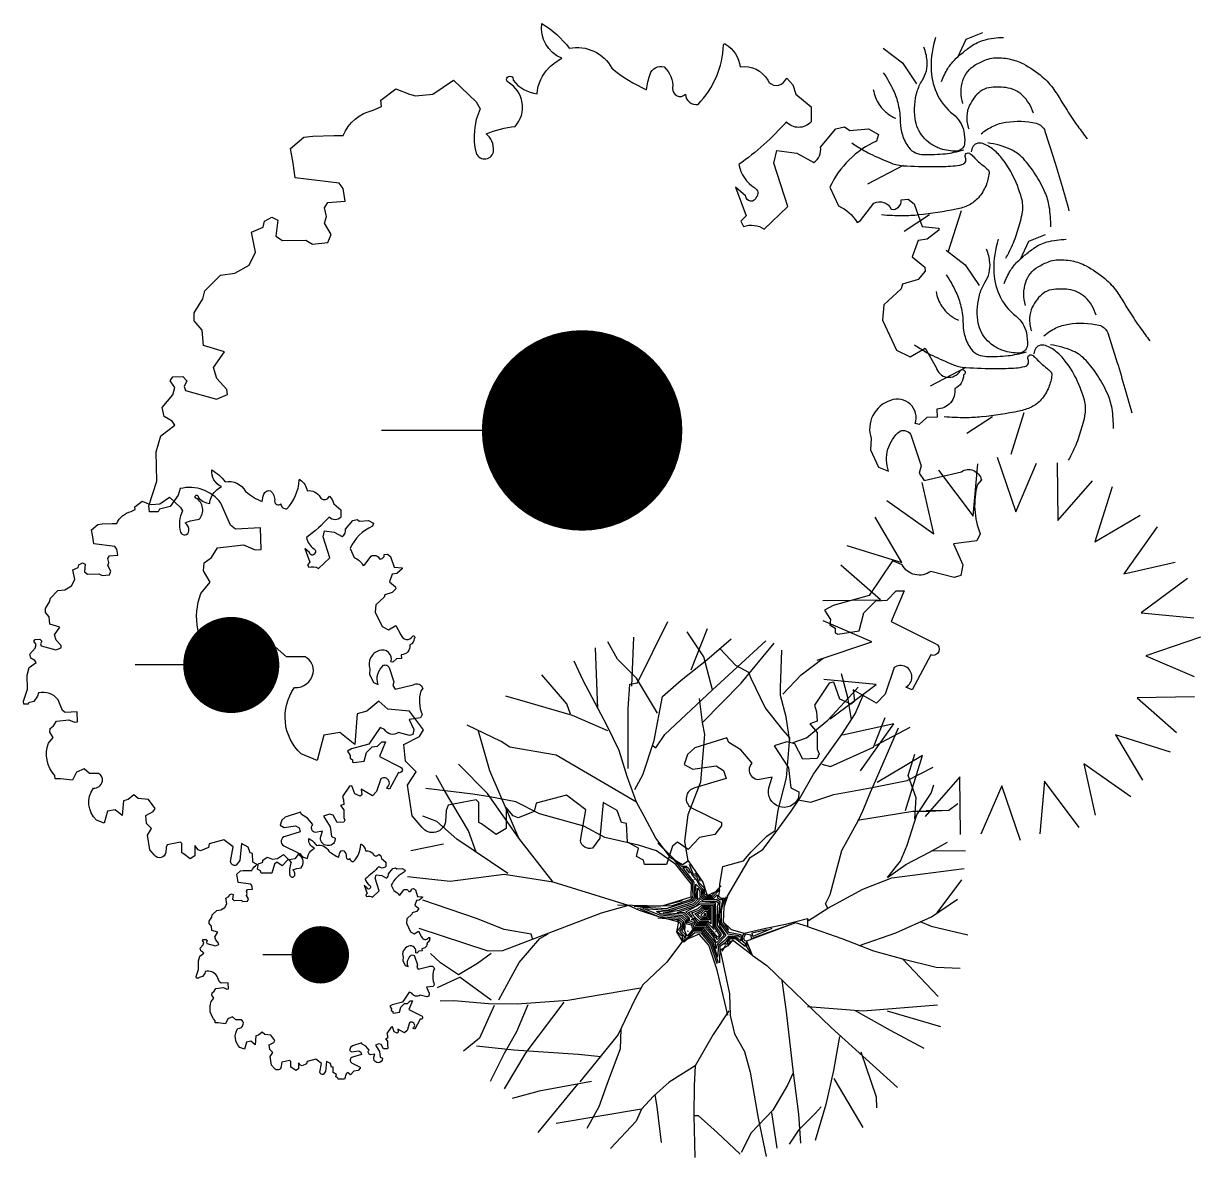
# Model space of a CAD drawing. Extents: x -1.78 to 1.89, y -2.17 to 1.37.
import ezdxf

# ---------------------------------------------------------------- set-up
doc = ezdxf.new("R2010")
doc.units = 0
doc.layers.get('0').update_dxf_attribs({"linetype": 'CONTINUOUS'})
doc.layers.add('P-ARVORE', color=7, linetype='CONTINUOUS')

# ---------------------------------------------------------------- blocks, each defined once
blk = doc.blocks.new('P-A43')
at = {"layer": 'P-ARVORE', "color": 0, "linetype": 'CONTINUOUS'}
for points in [[(-0.1021, 0.6985), (-0.0323, 0.8488), (0.1072, 0.9061)], [(-0.7288, 0.7744), (-0.5688, 0.6498), (-0.4497, 0.4751)], [(-0.5616, -0.2137), (-0.8611, -0.3712)], [(-0.339, -0.629), (-0.5543, -0.7693)], [(-0.0732, -0.5946), (-0.1851, -0.9441)]]:
    blk.add_lwpolyline(points, dxfattribs=at)
for points in [[(-0.2897, 0.8646, 0.081449), (-0.3276, 0.6087, 0.09931), (-0.2825, 0.4006, 0.125117), (-0.1402, 0.2175, -0.178086), (-0.0528, 0.077, -0.063908), (-0.0449, -0.0257, -0.160442), (-0.06, -0.0648, -0.214567), (-0.1142, -0.0917, -0.092896), (-0.2476, -0.0719, -0.065148), (-0.3309, -0.0304, -0.070956), (-0.3944, 0.0269, -0.142597), (-0.4618, 0.1813, -0.104069), (-0.4437, 0.4092, -0.070391), (-0.4019, 0.501, 0.080024), (-0.3667, 0.5825, 0.087865), (-0.3603, 0.67, 0.066949), (-0.3872, 0.7815)], [(-0.2404, 0.4923, -0.044682), (-0.1858, 0.6033, -0.061336), (-0.1297, 0.6741, -0.021398), (-0.0681, 0.7301, -0.018115), (0.0098, 0.7901, -0.088663), (0.119, 0.8421, -0.065079), (0.2816, 0.8646)], [(-0.06, 0.309, -0.15415), (-0.0587, 0.5032, -0.182547), (0.0447, 0.6326, -0.042902), (0.1381, 0.6778, -0.07207), (0.1986, 0.6913, -0.06867), (0.3306, 0.6833, -0.072417), (0.4488, 0.6412, -0.053003), (0.6076, 0.5342, -0.069069), (0.7062, 0.425, -0.011932), (0.7735, 0.3206, 0.009178), (0.8602, 0.1844, 0.010014), (0.9057, 0.1186, 0.005993), (0.9853, 0.0111)], [(-0.7288, 0.5667, -0.040463), (-0.6452, 0.4208, -0.053459), (-0.6037, 0.3004, -0.053778), (-0.586, 0.1514, 0.074403), (-0.5688, 0.044, 0.083198), (-0.5143, -0.0622, 0.138856), (-0.4569, -0.1063, 0.087891), (-0.3889, -0.1204, 0.033246), (-0.2067, -0.1135, 0.026612), (-0.1344, -0.102, 0.02308), (-0.0528, -0.0805)], [(-0.813, 0.425, 0.052985), (-0.7949, 0.3601, 0.052985), (-0.7636, 0.3004, 0.072272), (-0.7023, 0.2322, 0.072272), (-0.6241, 0.1844)], [(0.533, 0.2259, 0.136217), (0.4412, 0.3766, 0.157301), (0.3021, 0.4422, 0.070171), (0.1593, 0.4405, 0.12826), (0.0868, 0.4092, 0.062011), (0.0391, 0.3615, 0.051839), (-0.0034, 0.2932, 0.104783), (-0.0263, 0.2018, 0.090519), (-0.0107, 0.0942)], [(0.094, 0.0526, -0.067187), (0.1958, 0.119, -0.073562), (0.3021, 0.1515, -0.093418), (0.5573, 0.1421, -0.25764), (0.6305, 0.077), (0.7002, -0.1393, -0.005191), (0.7672, -0.361, -0.004956), (0.8325, -0.5946)], [(-0.9934, -0.0233, 0.014301), (-0.9009, -0.0815, 0.022943), (-0.8406, -0.1135, 0.01032), (-0.672, -0.189, 0.037793), (-0.6241, -0.2051, 0.048958), (-0.5618, -0.2146, 0.011951), (-0.3042, -0.2223, 0.019564), (-0.1427, -0.2169, 0.041375), (-0.0672, -0.2051, 0.47666), (-0.0389, -0.1455, -0.807655), (0.0026, -0.1135, -0.028286), (0.0314, -0.1407, 0.019539), (0.0723, -0.1808, 0.017303), (0.1187, -0.2199, -0.025876), (0.1493, -0.2467, -0.231233), (0.1605, -0.2776, -0.068815), (0.1349, -0.3798, -0.084375), (0.0712, -0.4835, -0.099945), (-0.0107, -0.5459, -0.064332), (-0.115, -0.581, -0.022185), (-0.4293, -0.629, -0.026795), (-0.5662, -0.6363, -0.020747), (-0.7432, -0.629)], [(0.3021, -0.9927, 0.018161), (0.3501, -0.899, 0.024951), (0.3791, -0.8281, 0.016538), (0.4248, -0.6823, 0.031277), (0.4416, -0.6032, 0.104913), (0.4344, -0.4884, 0.05326), (0.3514, -0.2796, 0.042497), (0.2743, -0.1592, 0.055782), (0.1986, -0.0805, 0.091303), (0.1071, -0.0292, 0.177252), (0.0519, -0.0304, 0.161184), (0.0267, -0.0513, 0.105355), (0.0098, -0.0977)], [(0.6786, -0.7278, 0.047683), (0.667, -0.5597, 0.062885), (0.6305, -0.4371, 0.039218), (0.5484, -0.2847, 0.041534), (0.4488, -0.155, 0.104965), (0.3385, -0.0757, 0.072228), (0.1493, -0.0233)]]:
    blk.add_lwpolyline(points, format="xyb", dxfattribs=at)
blk = doc.blocks.new('P-A38')
at = {"layer": 'P-ARVORE', "color": 0, "linetype": 'CONTINUOUS'}
for points in [[(-0.4752, 1.2013), (-0.2508, 0.9004), (-0.2188, 1.2422)], [(-0.093, 1.2857), (0.0275, 0.9301), (0.1635, 1.2454)], [(0.2966, 1.2479), (0.3013, 0.8725), (0.5281, 1.1303)], [(-0.8127, 1.0029), (-0.5062, 0.786), (-0.5815, 1.121)], [(0.6554, 1.0915), (0.5439, 0.7331), (0.8393, 0.9081)], [(-1.0723, 0.7099), (-0.7138, 0.5984), (-0.8889, 0.8937)], [(0.9484, 0.8319), (0.7316, 0.5255), (1.0665, 0.6007)], [(-1.2286, 0.3511), (-0.8532, 0.3558), (-1.111, 0.5826)], [(1.1468, 0.4945), (0.8459, 0.27), (1.1877, 0.2381)], [(-1.2664, -0.0385), (-0.9109, 0.0819), (-1.2261, 0.218)], [(1.2312, 0.1123), (0.8757, -0.0082), (1.1909, -0.1442)], [(-1.182, -0.4208), (-0.8811, -0.1963), (-1.2229, -0.1644)], [(1.1934, -0.2773), (0.818, -0.282), (1.0758, -0.5088)], [(-0.9836, -0.7582), (-0.7668, -0.4517), (-1.1018, -0.527)], [(1.037, -0.6362), (0.6786, -0.5247), (0.8537, -0.82)], [(-0.6907, -1.0178), (-0.5791, -0.6593), (-0.8745, -0.8344)], [(0.7774, -0.9291), (0.471, -0.7123), (0.5462, -1.0473)], [(-0.3318, -1.1741), (-0.3365, -0.7988), (-0.5633, -1.0565)], [(0.44, -1.1275), (0.2156, -0.8266), (0.1836, -1.1685)], [(0.0578, -1.212), (-0.0627, -0.8564), (-0.1987, -1.1717)]]:
    blk.add_lwpolyline(points, dxfattribs=at)
blk = doc.blocks.new('P-1063')
at = {"layer": 'P-ARVORE', "color": 0, "linetype": 'BYBLOCK'}
blk.add_line((-0.5, 0), (-1, 0), dxfattribs=at)
at = {"layer": 'P-ARVORE', "color": 0}
blk.add_lwpolyline([(-1.3427, 1.4679), (-1.2383, 1.4721), (-1.1923, 1.4721, -0.241267), (-1.0419, 1.5973), (-1.0014, 1.6168), (-1.0044, 1.6468), (-0.9284, 1.7038), (-0.8614, 1.6768), (-0.8314, 1.6698), (-0.8314, 1.6698), (-0.7444, 1.6768), (-0.6414, 1.7468), (-0.5284, 1.6398), (-0.5284, 1.6398), (-0.5084, 1.6038, 0.173621), (-0.5284, 1.3838, 0.819804), (-0.4414, 1.3968, 0.238583), (-0.4784, 1.4798, -0.071987), (-0.3344, 1.5168, 0.4819), (-0.3684, 1.7368, -2.033354), (-0.3444, 1.7468, 0.200291), (-0.2244, 1.6798, -0.184711), (-0.1644, 1.8098, -0.06616), (-0.1014, 1.8568, -0.3357), (-0.2014, 2.0298, -0.100882), (-0.0644, 1.9068, -0.328139), (0.1486, 1.8068, 0.072455), (0.3216, 1.6998, -0.04539), (0.3386, 1.7768, -0.409035), (0.4086, 1.8138, -0.231707), (0.4516, 1.7068, 0.688344), (0.5156, 1.6768, 0.463342), (0.5786, 1.6268, 0.184456), (0.7056, 1.9238, -0.713964), (0.7156, 1.9268, -0.221181), (0.7886, 1.8138, -0.314247), (0.9256, 1.7468, 0.565236), (1.0116, 1.7438), (1.0216, 1.7568), (1.0516, 1.7238), (1.0656, 1.6768), (1.1416, 1.6138), (1.1416, 1.5398, -0.457949), (1.0186, 1.5398, -0.060847), (0.7816, 1.3268, 0.212505), (0.8616, 1.2098, -0.463173), (0.8686, 1.1638, -0.876877), (0.8156, 1.1698), (0.7656, 1.2138), (0.8186, 1.0698), (0.7916, 1.0438), (0.8056, 1.0168, -0.248601), (0.9086, 1.0038), (1.0256, 1.1168), (0.9556, 1.3338), (0.9716, 1.3968), (1.0716, 1.3838), (1.1556, 1.3368, 0.31059), (1.1886, 1.4138), (1.2656, 1.5038), (1.3086, 1.5138), (1.3356, 1.4968), (1.4286, 1.5038), (1.4786, 1.4768), (1.4686, 1.4438, 0.178742), (1.2356, 1.2138), (1.2786, 1.1198, -0.164562), (1.3716, 1.0368), (1.3886, 1.0468), (1.4556, 1.1338, -0.443973), (1.5416, 1.1038, 0.51332), (1.5916, 1.1498), (1.6256, 1.1538), (1.6556, 1.1298), (1.6956, 1.0168), (1.7786, 1.0098), (1.7786, 0.9998), (1.7216, 0.9538), (1.6756, 0.9468), (1.6456, 0.8668), (1.7086, 0.8138), (1.7116, 0.7938), (1.6756, 0.7538), (1.5986, 0.7298), (1.5916, 0.7068), (1.5056, 0.6268), (1.4986, 0.5498), (1.5686, 0.3998), (1.6356, 0.3668), (1.7116, 0.4098), (1.7656, 0.3138, 0.65472), (1.8856, 0.2968, -1.420327), (1.9016, 0.2768, -0.331438), (1.8586, 0.2098, -0.460688), (1.7686, 0.1068), (1.7716, 0.0668), (1.7186, 0.0638), (1.6816, 0.0298), (1.6616, 0.0338, 0.634345), (1.5386, 0.1498, 0.42075), (1.4416, -0.0402), (1.4386, -0.0962), (1.4786, -0.1832), (1.5286, -0.2032, -0.317469), (1.5856, -0.0032, -0.414214), (1.6416, -0.0262), (1.6916, -0.1762), (1.6816, -0.2132), (1.7056, -0.2502), (1.8916, -0.2062, -0.529528), (1.9916, -0.2462), (1.9716, -0.2702, 0.163749), (1.9856, -0.5162), (1.9686, -0.5502), (1.8516, -0.5662), (1.8986, -0.6702), (1.8886, -0.7232), (1.8556, -0.7332), (1.7386, -0.7032, -0.454874), (1.5956, -0.6702), (1.5486, -0.6502), (1.4316, -0.8232), (1.2516, -0.8732), (1.2086, -0.8962), (1.2386, -0.9432), (1.2356, -0.9702), (1.2616, -0.9862), (1.2616, -1.0102), (1.2756, -1.0162), (1.3816, -1.0002), (1.4056, -0.9102), (1.4656, -0.8502), (1.5216, -0.8462), (1.5656, -0.8002), (1.6056, -0.8002), (1.5416, -0.9532), (1.7616, -1.0632, -0.998765), (1.7386, -1.1202), (1.6456, -1.2932), (1.6146, -1.2802, 1.066056), (1.5556, -1.1832), (1.5116, -1.3162), (1.4686, -1.3602), (1.3516, -1.2932), (1.3586, -1.3502), (1.3416, -1.3662), (1.2856, -1.3402), (1.2556, -1.2562), (1.2316, -1.2602), (1.1586, -1.3702), (1.1686, -1.4032), (1.1716, -1.4502), (1.1356, -1.4632), (1.1716, -1.5062), (1.1716, -1.5902), (1.1816, -1.6132), (1.1716, -1.6362), (1.1016, -1.6402), (1.0616, -1.5632), (1.0216, -1.5532), (0.9586, -1.5732), (1.0286, -1.6832), (1.0416, -1.7832), (1.0816, -1.8032), (1.0786, -1.8332, -0.924966), (0.9316, -1.7832), (0.9486, -1.7302), (0.8756, -1.7432, -0.613567), (0.8486, -1.6602), (0.7916, -1.5932), (0.7316, -1.5562), (0.7216, -1.5332), (0.5616, -1.5832), (0.5256, -1.6162), (0.5086, -1.6662), (0.5516, -1.6902), (0.6686, -1.6732), (0.7056, -1.6962), (0.7186, -1.7362), (0.5616, -1.7832, 0.675596), (0.5456, -1.8832), (0.6956, -1.9562), (0.6956, -1.9732), (0.6616, -2.0162), (0.5856, -2.0302), (0.5286, -2.0902), (0.4756, -2.0532), (0.4516, -2.0732), (0.4216, -2.1662), (0.3116, -2.1662), (0.3056, -2.1432), (0.2716, -2.1262), (0.2816, -2.0832), (0.2256, -2.0532), (0.2216, -1.9602), (0.1956, -1.9562), (0.1756, -1.8962), (0.1056, -1.8562), (0.0886, -2.0332), (0.0516, -2.0832, -0.466507), (-0.0084, -2.0462), (0.0186, -1.8932), (-0.0784, -1.8202), (-0.2284, -1.8602), (-0.2384, -1.9002), (-0.3184, -1.9332), (-0.3444, -1.9232), (-0.3784, -1.8802), (-0.3784, -1.9862), (-0.4284, -2.0162), (-0.5014, -1.9632), (-0.5144, -1.9562), (-0.5144, -1.8562), (-0.5284, -1.8432), (-0.6684, -1.8702), (-0.6784, -1.8962), (-0.6814, -1.9502, -0.666205), (-0.7984, -1.9802), (-0.8484, -1.9232), (-0.8714, -1.7702), (-0.8284, -1.7032), (-0.8814, -1.6502), (-0.8884, -1.5662), (-0.8114, -1.5262), (-0.7914, -1.4932), (-0.8614, -1.4002), (-0.9684, -1.3902), (-1.0144, -1.3502), (-1.0744, -1.4002), (-1.1214, -1.4132), (-1.1344, -1.5662), (-1.2084, -1.5062), (-1.2884, -1.5202), (-1.3214, -1.6462), (-1.4014, -1.6132, -0.377852), (-1.4344, -1.2832, 0.377569), (-1.3414, -1.2102, 0.335227), (-1.3814, -1.1302), (-1.3814, -1.1302), (-1.4744, -1.1302), (-1.5314, -1.0802), (-1.6114, -1.1162), (-1.6114, -1.1162), (-1.6514, -1.2002), (-1.7784, -1.1862), (-1.8314, -1.1862), (-1.8344, -1.1502, -0.287376), (-1.9014, -0.8132), (-1.8544, -0.7562), (-1.8884, -0.7002), (-1.8844, -0.6602), (-1.8484, -0.6332), (-1.8184, -0.5862), (-1.6884, -0.5702), (-1.6314, -0.5962), (-1.6014, -0.5932), (-1.6044, -0.4862), (-1.7284, -0.4932), (-1.7544, -0.4732), (-1.8014, -0.3632, 0.302168), (-2.0044, -0.2902), (-2.0144, -0.3232), (-2.0544, -0.3802), (-2.1084, -0.3932), (-2.1144, -0.4062), (-2.1584, -0.4062), (-2.1614, -0.3762), (-2.1214, -0.2532), (-2.1244, -0.1062), (-2.1014, -0.0262), (-2.0314, 0.0268), (-2.0444, 0.0468), (-2.0844, 0.0698), (-2.0944, 0.1138), (-2.0414, 0.1768), (-2.0314, 0.2138), (-2.0544, 0.2468), (-2.0414, 0.2668), (-1.9914, 0.2698), (-1.9714, 0.2468), (-1.9844, 0.2198), (-1.9784, 0.1998), (-1.8244, 0.1568), (-1.7684, 0.1798), (-1.7714, 0.2038), (-1.8214, 0.2598), (-1.8384, 0.3138), (-1.7844, 0.3928), (-1.8884, 0.4238), (-1.8944, 0.4998), (-1.9344, 0.5468), (-1.9344, 0.5868), (-1.8914, 0.6568), (-1.8814, 0.6968), (-1.8044, 0.7738), (-1.7314, 0.7838), (-1.6614, 0.8238), (-1.6284, 0.8898), (-1.6484, 0.9898), (-1.5914, 1.0138), (-1.5844, 1.0438), (-1.5484, 1.0638), (-1.5184, 1.0498), (-1.5284, 0.9698), (-1.4944, 0.9468), (-1.3784, 0.9498), (-1.3784, 0.9498), (-1.3444, 0.9298), (-1.2684, 0.9368), (-1.2514, 0.9768), (-1.2844, 1.0338), (-1.2744, 1.0668), (-1.2844, 1.1098), (-1.2684, 1.1368), (-1.1814, 1.1438), (-1.1914, 1.2068), (-1.2114, 1.2338), (-1.4314, 1.2598), (-1.4414, 1.3338), (-1.4544, 1.4068), (-1.3884, 1.4638)], format="xyb", close=True, dxfattribs=at)
at = {"layer": 'P-ARVORE', "color": 0, "linetype": 'BYBLOCK', "const_width": 0.5}
blk.add_lwpolyline([(-0.25, 0, 1), (0.25, 0, 1)], format="xyb", close=True, dxfattribs=at)
blk = doc.blocks.new('P-1062')
at = {"layer": 'P-ARVORE', "color": 0}
for p, q in [((-0.284, 0.46), (-0.117, 0.3)), ((-0.04, 0.183), (-0.174, 0.35)), ((-0.117, 0.3), (-0.077, 0.3)), ((-0.107, 0.29), (-0.07, 0.29)), ((-0.027, 0.187), (-0.107, 0.29)), ((-0.084, 0.28), (-0.06, 0.25)), ((-0.07, 0.29), (-0.04, 0.233)), ((-0.064, 0.313), (-0.037, 0.247)), ((-0.024, 0.25), (0.006, 0.22)), ((-0.04, 0.233), (-0.01, 0.197)), ((-0.034, 0.087), (-0.04, 0.183)), ((-0.037, 0.247), (-0.007, 0.22)), ((-0.03, 0.207), (-0.027, 0.203)), ((-0.024, 0.08), (-0.027, 0.187)), ((-0.017, 0.173), (0.023, 0.133)), ((-0.014, 0.073), (-0.017, 0.173)), ((-0.01, 0.197), (0.01, 0.163)), ((-0.007, 0.22), (0.003, 0.187)), ((0.003, 0.187), (0.043, 0.147)), ((0.006, 0.22), (0.013, 0.193)), ((-0.05, 0.067), (-0.034, 0.087)), ((-0.004, 0.143), (0.013, 0.123)), ((-0.004, 0.063), (-0.004, 0.143)), ((0.01, 0.163), (0.033, 0.137)), ((0.013, 0.123), (0.013, 0.087)), ((0.013, 0.087), (0.04, 0.063)), ((0.023, 0.133), (0.023, 0.093)), ((0.023, 0.093), (0.046, 0.073)), ((0.033, 0.137), (0.033, 0.1)), ((0.033, 0.1), (0.053, 0.083)), ((0.043, 0.147), (0.043, 0.107)), ((0.043, 0.107), (0.063, 0.093)), ((0.053, 0.083), (0.103, 0.083)), ((0.063, 0.093), (0.096, 0.093)), ((0.096, 0.093), (0.163, 0.16)), ((0.103, 0.083), (0.15, 0.133)), ((0.11, 0.073), (0.133, 0.097)), ((0.133, 0.097), (0.136, 0.077)), ((0.15, 0.133), (0.143, 0.09)), ((0.143, 0.09), (0.16, 0.073)), ((0.196, 0.083), (0.18, 0.01)), ((-0.45, 0.017), (-0.344, 0.017)), ((-0.427, 0.003), (-0.374, 0.01)), ((-0.387, 0), (-0.217, -0.01)), ((-0.27, -0.047), (-0.387, 0)), ((-0.374, 0.01), (-0.224, 0)), ((-0.344, 0.017), (-0.18, 0.023)), ((-0.254, 0.02), (-0.11, 0.057)), ((-0.224, 0), (-0.074, 0.047)), ((-0.217, -0.01), (-0.067, 0.037)), ((-0.187, -0.013), (-0.03, 0.037)), ((-0.18, 0.023), (-0.05, 0.067)), ((-0.147, -0.027), (-0.017, 0.017)), ((-0.134, -0.01), (-0.024, 0.027)), ((-0.087, -0.023), (0.016, 0.033)), ((-0.074, 0.047), (-0.04, 0.06)), ((-0.067, 0.037), (-0.034, 0.05)), ((-0.067, -0.027), (0, 0)), ((-0.04, 0.06), (-0.024, 0.08)), ((-0.034, 0.05), (-0.014, 0.073)), ((-0.03, 0.037), (-0.004, 0.063)), ((-0.024, 0.027), (0.006, 0.057)), ((-0.017, 0.017), (0.016, 0.05)), ((0, 0), (0.023, 0.023)), ((0.006, 0.077), (0.033, 0.053)), ((0.006, 0.057), (0.006, 0.077)), ((0.006, -0.01), (0.03, 0.013)), ((0.016, 0.05), (0.12, 0.043)), ((0.016, 0.033), (0.113, 0.033)), ((0.016, -0.017), (0.036, 0.003)), ((0.023, 0.023), (0.103, 0.023)), ((0.03, 0.013), (0.09, 0.013)), ((0.033, 0.053), (0.126, 0.053)), ((0.036, 0.003), (0.08, 0.003)), ((0.04, 0.063), (0.13, 0.067)), ((0.046, 0.073), (0.11, 0.073)), ((0.08, 0.003), (0.08, -0.08)), ((0.09, 0.013), (0.09, -0.107)), ((0.103, 0.023), (0.103, -0.137)), ((0.113, 0.033), (0.113, -0.13)), ((0.12, 0.043), (0.123, -0.123)), ((0.126, 0.053), (0.143, 0.04)), ((0.13, 0.067), (0.153, 0.05)), ((0.143, 0.04), (0.133, 0.013)), ((0.133, 0.013), (0.133, -0.117)), ((0.136, 0.077), (0.156, 0.063)), ((0.153, 0.05), (0.14, -0.077)), ((0.173, 0.063), (0.15, -0.037)), ((0.156, 0.063), (0.173, 0.063)), ((0.16, 0.073), (0.186, 0.073)), ((0.186, 0.073), (0.163, -0.01)), ((0.18, 0.01), (0.176, -0.093)), ((-0.277, -0.057), (-0.407, -0.003)), ((-0.294, -0.02), (-0.187, -0.013)), ((-0.264, -0.037), (-0.294, -0.02)), ((-0.134, -0.08), (-0.284, -0.067)), ((-0.127, -0.07), (-0.277, -0.057)), ((-0.117, -0.06), (-0.27, -0.047)), ((-0.11, -0.05), (-0.264, -0.037)), ((-0.247, -0.03), (-0.134, -0.01)), ((-0.104, -0.04), (-0.247, -0.03)), ((-0.097, -0.03), (-0.147, -0.027)), ((-0.11, -0.1), (-0.134, -0.08)), ((-0.1, -0.093), (-0.127, -0.07)), ((-0.09, -0.087), (-0.117, -0.06)), ((-0.08, -0.08), (-0.11, -0.05)), ((-0.07, -0.073), (-0.104, -0.04)), ((-0.06, -0.067), (-0.097, -0.03)), ((-0.05, -0.06), (-0.087, -0.023)), ((-0.08, -0.11), (-0.08, -0.08)), ((-0.07, -0.097), (-0.07, -0.073)), ((-0.044, -0.05), (-0.067, -0.027)), ((-0.06, -0.087), (-0.06, -0.067)), ((-0.03, -0.08), (-0.05, -0.08)), ((-0.047, -0.03), (0.006, -0.01)), ((-0.04, -0.037), (-0.047, -0.03)), ((-0.04, -0.07), (-0.044, -0.05)), ((-0.03, -0.053), (-0.04, -0.037)), ((-0.024, -0.07), (-0.04, -0.07)), ((0.01, -0.09), (-0.03, -0.053)), ((-0.01, -0.11), (-0.03, -0.08)), ((-0.024, -0.037), (0.016, -0.017)), ((0.02, -0.08), (-0.024, -0.037)), ((0, -0.1), (-0.024, -0.07)), ((-0.007, -0.04), (0.023, -0.027)), ((0.026, -0.07), (-0.007, -0.04)), ((0.02, -0.047), (0.05, -0.017)), ((0.033, -0.06), (0.02, -0.047)), ((0.08, -0.08), (0.02, -0.08)), ((0.023, -0.027), (0.043, -0.007)), ((0.07, -0.07), (0.026, -0.07)), ((0.06, -0.06), (0.033, -0.06)), ((0.04, -0.05), (0.05, -0.033)), ((0.043, -0.007), (0.07, -0.007)), ((0.05, -0.017), (0.06, -0.017)), ((0.05, -0.033), (0.05, -0.05)), ((0.06, -0.017), (0.06, -0.06)), ((0.07, -0.007), (0.07, -0.07)), ((0.14, -0.077), (0.153, -0.127)), ((0.15, -0.037), (0.153, -0.103)), ((0.163, -0.01), (0.163, -0.097)), ((-0.124, -0.103), (-0.15, -0.09)), ((-0.15, -0.163), (-0.12, -0.127)), ((-0.11, -0.197), (-0.15, -0.163)), ((-0.13, -0.16), (-0.11, -0.133)), ((-0.097, -0.197), (-0.13, -0.16)), ((-0.12, -0.127), (-0.124, -0.103)), ((-0.114, -0.16), (-0.1, -0.14)), ((-0.09, -0.183), (-0.114, -0.16)), ((-0.11, -0.133), (-0.11, -0.1)), ((-0.1, -0.14), (-0.1, -0.093)), ((-0.094, -0.157), (-0.09, -0.087)), ((-0.077, -0.193), (-0.094, -0.157)), ((-0.034, -0.16), (-0.084, -0.217)), ((-0.044, -0.117), (-0.08, -0.11)), ((-0.04, -0.15), (-0.077, -0.193)), ((-0.077, -0.157), (-0.067, -0.16)), ((-0.034, -0.11), (-0.07, -0.097)), ((-0.027, -0.1), (-0.06, -0.087)), ((-0.04, -0.14), (-0.044, -0.117)), ((0.04, -0.14), (-0.04, -0.14)), ((0.033, -0.15), (-0.04, -0.15)), ((-0.03, -0.13), (-0.034, -0.11)), ((0.026, -0.16), (-0.034, -0.16)), ((0.046, -0.13), (-0.03, -0.13)), ((-0.02, -0.12), (-0.027, -0.1)), ((0.053, -0.12), (-0.02, -0.12)), ((0.06, -0.11), (-0.01, -0.11)), ((0.066, -0.1), (0, -0.1)), ((0.07, -0.09), (0.01, -0.09)), ((0.096, -0.243), (0.026, -0.16)), ((0.106, -0.237), (0.033, -0.15)), ((0.12, -0.233), (0.04, -0.14)), ((0.106, -0.197), (0.046, -0.13)), ((0.136, -0.217), (0.053, -0.12)), ((0.136, -0.2), (0.06, -0.11)), ((0.103, -0.137), (0.066, -0.1)), ((0.09, -0.107), (0.07, -0.09)), ((0.103, -0.137), (0.113, -0.147)), ((0.113, -0.13), (0.15, -0.187)), ((0.12, -0.16), (0.123, -0.163)), ((0.123, -0.123), (0.163, -0.183)), ((0.133, -0.117), (0.183, -0.187)), ((0.153, -0.103), (0.206, -0.177)), ((0.153, -0.127), (0.196, -0.19)), ((0.163, -0.097), (0.213, -0.167)), ((0.176, -0.093), (0.213, -0.15)), ((0.38, -0.17), (0.483, -0.147)), ((0.52, -0.14), (0.386, -0.197)), ((0.686, -0.1), (0.403, -0.2)), ((-0.11, -0.23), (-0.11, -0.197)), ((-0.024, -0.17), (-0.1, -0.237)), ((-0.1, -0.237), (-0.097, -0.197)), ((-0.084, -0.217), (-0.09, -0.183)), ((0.023, -0.173), (-0.024, -0.17)), ((0.086, -0.25), (0.023, -0.173)), ((0.143, -0.383), (0.096, -0.243)), ((0.13, -0.24), (0.106, -0.197)), ((0.136, -0.343), (0.106, -0.237)), ((0.126, -0.28), (0.12, -0.233)), ((0.183, -0.187), (0.13, -0.24)), ((0.196, -0.19), (0.133, -0.253)), ((0.15, -0.187), (0.136, -0.2)), ((0.143, -0.21), (0.136, -0.217)), ((0.163, -0.183), (0.143, -0.21)), ((0.18, -0.23), (0.143, -0.26)), ((0.19, -0.24), (0.153, -0.267)), ((0.213, -0.193), (0.18, -0.23)), ((0.216, -0.203), (0.19, -0.24)), ((0.206, -0.177), (0.286, -0.19)), ((0.223, -0.213), (0.206, -0.233)), ((0.206, -0.233), (0.206, -0.25)), ((0.226, -0.227), (0.21, -0.263)), ((0.213, -0.167), (0.3, -0.183)), ((0.29, -0.2), (0.213, -0.193)), ((0.266, -0.203), (0.216, -0.203)), ((0.263, -0.213), (0.223, -0.213)), ((0.33, -0.267), (0.263, -0.213)), ((0.3, -0.227), (0.266, -0.203)), ((0.286, -0.19), (0.29, -0.2)), ((0.3, -0.183), (0.3, -0.227)), ((0.323, -0.173), (0.31, -0.193)), ((0.31, -0.193), (0.31, -0.227)), ((0.31, -0.227), (0.33, -0.243)), ((0.333, -0.18), (0.32, -0.207)), ((0.32, -0.207), (0.323, -0.223)), ((0.323, -0.223), (0.34, -0.23)), ((0.33, -0.243), (0.33, -0.267)), ((0.373, -0.187), (0.333, -0.18)), ((0.34, -0.23), (0.34, -0.27)), ((0.376, -0.213), (0.373, -0.187)), ((0.403, -0.2), (0.376, -0.213)), ((0.386, -0.197), (0.38, -0.17)), ((0.133, -0.39), (0.086, -0.25)), ((0.133, -0.253), (0.126, -0.28)), ((0.143, -0.26), (0.136, -0.343)), ((0.153, -0.267), (0.15, -0.383)), ((0.193, -0.26), (0.166, -0.3)), ((0.206, -0.25), (0.186, -0.25)), ((0.34, -0.27), (0.38, -0.327))]:
    blk.add_line(p, q, dxfattribs=at)
for points in [[(-0.494, 0.987), (-0.494, 1.407), (-0.48, 1.58), (-0.427, 1.59), (-0.214, 2.023)], [(-0.467, 1.567), (-0.454, 1.913)], [(-0.317, 1.147), (-0.297, 1.133), (-0.234, 1.227), (0.1, 1.54), (0.04, 1.773), (-0.077, 1.95)], [(-0.05, 1.683), (0.066, 1.973)], [(-0.707, 1.407), (-0.724, 1.837)], [(-0.287, 1.377), (-0.434, 1.623), (-0.567, 1.757), (-0.637, 1.88)], [(-0.447, 0.84), (-0.39, 0.943), (-0.31, 1.183), (-0.2504, 1.4939), (-0.12, 1.61), (0.06, 1.753), (0.233, 1.9)], [(0.03, 1.31), (0.303, 1.587), (0.536, 1.87)], [(0.1, 1.54), (0.476, 1.887)], [(0.153, 0.173), (0.173, 0.297), (0.32, 0.337), (0.373, 0.4), (0.483, 0.51), (0.543, 0.55), (0.563, 0.693), (0.623, 0.92), (0.623, 0.92), (0.646, 1.203), (0.596, 1.26), (0.473, 1.417), (0.373, 1.62), (0.356, 1.663), (0.266, 1.713), (0.153, 1.833)], [(-0.434, 0.75), (-0.5, 0.93), (-0.557, 1.113), (-0.64, 1.287), (-0.81, 1.607), (-0.874, 1.743)], [(0.646, 1.177), (0.62, 1.35), (0.58, 1.5), (0.58, 1.553), (0.59, 1.82)], [(0.596, 1.51), (0.726, 1.647), (0.88, 1.763)], [(-0.9, 1.37), (-0.924, 1.443), (-1.1, 1.647)], [(1.08, 1.333), (1.053, 1.486), (1.01, 1.653)], [(-0.637, 1.253), (-0.884, 1.36), (-1.184, 1.446), (-1.354, 1.497)], [(0.206, 0.087), (0.366, 0.36), (0.456, 0.417), (0.55, 0.54), (0.656, 0.687), (0.713, 0.773), (0.813, 0.947), (1.013, 1.227), (1.106, 1.373), (1.166, 1.513)], [(0.67, 1.17), (0.763, 1.203), (0.913, 1.327), (1.09, 1.517), (1.126, 1.56)], [(-0.194, 0.36), (-0.11, 0.31), (-0.07, 0.337), (-0.094, 0.473), (-0.07, 0.663), (0.02, 0.893), (0.046, 1.227), (0.03, 1.31), (0.01, 1.48)], [(0.87, 1.017), (0.933, 1), (1.236, 1.137), (1.316, 1.347)], [(-0.194, 0.36), (-0.297, 0.497), (-0.38, 0.65), (-0.434, 0.75), (-1, 1.08), (-1.327, 1.137), (-1.387, 1.177), (-1.627, 1.293)], [(-1.02, 0.187), (-1.264, 0.497), (-1.467, 0.97), (-1.547, 1.25)], [(0.913, 0.003), (0.896, 0.033), (0.93, 0.1), (1.013, 0.41), (1.13, 0.623), (1.163, 0.693), (1.213, 0.82), (1.25, 0.9), (1.41, 1.273)], [(1.25, 1.15), (1.493, 1.277)], [(1.526, 0.633), (1.536, 0.78), (1.48, 0.937), (1.526, 1.087)], [(-1.264, 0.497), (-1.484, 0.81), (-1.687, 1.017)], [(0.703, 0.767), (0.793, 0.75), (0.956, 0.803), (1.213, 0.85), (1.473, 0.903), (1.656, 0.997)], [(-1.564, 0.397), (-1.617, 0.547), (-1.787, 0.833), (-1.844, 0.937)], [(-0.567, 0.027), (-0.254, 0.02), (-0.05, 0.083), (-0.047, 0.173), (-0.157, 0.31), (-0.294, 0.407), (-0.42, 0.447), (-0.657, 0.5), (-0.804, 0.58), (-1.117, 0.667), (-1.284, 0.753), (-1.467, 0.787), (-1.587, 0.807), (-1.917, 0.847)], [(1.333, 0.22), (1.426, 0.333), (1.473, 0.447), (1.54, 0.66), (1.64, 0.813), (1.66, 0.873)], [(1.123, 0.623), (1.513, 0.687), (1.626, 0.687), (1.766, 0.693)], [(1.606, 0.69), (1.766, 0.693), (1.8284, 0.7408)], [(-1.34, 0.247), (-1.7, 0.49), (-1.84, 0.613), (-1.94, 0.65)], [(-1.794, 0.453), (-1.794, 0.453), (-2.024, 0.407)], [(1.333, 0.22), (1.463, 0.31), (1.63, 0.397), (1.756, 0.467)], [(-0.07, 0.337), (0.033, 0.187), (0.063, 0.093), (0.15, 0.133), (0.153, 0.173)], [(1.643, 0.41), (1.883, 0.407)], [(0.776, -0.083), (0.913, 0.003), (1.16, 0.137), (1.363, 0.217), (1.873, 0.283)], [(-0.49, 0.023), (-1.02, 0.187), (-1.367, 0.24), (-1.747, 0.19), (-2.047, 0.223)], [(1.683, -0.03), (1.856, 0.203)], [(0.206, 0.087), (0.18, 0.01), (0.176, -0.093), (0.233, -0.147), (0.323, -0.173), (0.476, -0.137), (0.616, -0.11), (0.77, -0.07), (0.776, -0.083)], [(-0.11, -0.23), (-0.15, -0.163), (-0.134, -0.08), (-0.15, -0.09), (-0.277, -0.057), (-0.414, -0.013), (-0.49, 0.023), (-0.684, -0.033), (-1.377, -0.297), (-1.48, -0.3), (-1.964, -0.14)], [(-1.164, -0.217), (-1.177, -0.18), (-1.367, -0.147), (-1.56, -0.07), (-1.94, 0.06)], [(1.136, -0.26), (1.393, -0.17), (1.643, -0.057), (1.826, 0.067)], [(0.77, -0.07), (0.77, -0.127), (1.013, -0.21), (1.236, -0.297), (1.44, -0.353), (1.676, -0.413), (1.846, -0.42)], [(0.77, -0.127), (0.686, -0.1), (0.34, -0.23), (0.38, -0.327), (0.483, -0.4), (0.936, -0.837), (1.403, -1.26)], [(1.563, -0.09), (1.64, -0.123), (1.8985, -0.1854)], [(-1.404, -0.643), (-1.26, -0.38), (-1.114, -0.21), (-1.057, -0.177)], [(0.21, -0.75), (0.133, -0.433), (0.076, -0.257), (0.006, -0.18), (-0.11, -0.23), (-0.22, -0.377), (-0.39, -0.537), (-0.447, -0.64), (-0.564, -0.887), (-0.66, -1.007), (-0.834, -1.22)], [(0.38, -0.327), (0.243, -0.223), (0.21, -0.263), (0.156, -0.293), (0.22, -0.6), (0.226, -0.753), (0.256, -0.883), (0.326, -1.007), (0.366, -1.153), (0.423, -1.477), (0.48, -1.747)], [(-1.457, -0.317), (-1.554, -0.387), (-1.687, -0.467), (-1.814, -0.383), (-1.884, -0.317)], [(1.44, -0.353), (1.69, -0.62)], [(-1.677, -0.483), (-1.837, -0.557)], [(-1.677, -0.483), (-1.457, -0.643)], [(-0.407, -0.56), (-0.917, -0.647), (-1.274, -0.673), (-1.477, -0.67), (-1.72, -0.65), (-1.72, -0.65), (-1.817, -0.653)], [(0.59, -0.507), (0.62, -0.727), (0.67, -1.157), (0.63, -1.243), (0.526, -1.42), (0.373, -1.58), (0.303, -1.717)], [(-0.947, -0.66), (-1.214, -1.013), (-1.367, -1.27)], [(-1.437, -0.683), (-1.54, -0.913), (-1.6529, -1.0052)], [(-1.2, -0.677), (-1.28, -0.867), (-1.367, -1.02), (-1.464, -1.217)], [(0.216, -0.72), (0.106, -0.887), (-0.02, -1.107), (-0.204, -1.223), (-0.314, -1.32), (-0.4, -1.413), (-0.437, -1.497), (-0.617, -1.69)], [(0.77, -0.69), (1.163, -0.72), (1.686, -0.677)], [(1.106, -0.717), (1.353, -0.857), (1.589, -0.983)], [(1.33, -0.72), (1.706, -0.83)], [(-0.544, -0.85), (-0.55, -0.987), (-0.644, -1.24), (-0.7, -1.397), (-0.784, -1.55)], [(0.996, -0.9), (0.953, -1.14), (0.9, -1.38), (0.823, -1.633)], [(-0.684, -1.043), (-0.844, -1.027), (-1.297, -0.997), (-1.56, -0.97)], [(1.146, -1.01), (1.253, -1.327), (1.256, -1.403)], [(-0.02, -1.107), (-0.027, -1.247), (-0.03, -1.457), (-0.024, -1.753)], [(0.67, -1.157), (0.706, -1.447), (0.72, -1.653)], [(-0.75, -1.217), (-1.12, -1.287), (-1.31, -1.337)], [(-0.85, -1.237), (-1.13, -1.577)], [(0.956, -1.197), (1.16, -1.543)], [(-0.304, -1.31), (-0.29, -1.397), (-0.26, -1.647)], [(0.866, -1.397), (0.823, -1.443), (0.706, -1.56), (0.64, -1.66)], [(-0.4, -1.413), (-1, -1.513)], [(-0.03, -1.457), (0, -1.457), (0.133, -1.577), (0.296, -1.73)], [(0.516, -1.437), (0.553, -1.687)]]:
    blk.add_lwpolyline(points, dxfattribs=at)

msp = doc.modelspace()

# ---------------------------------------------------------------- block references
at = {"color": 0}
for name, p, xscale, yscale, zscale in [('P-1063', (-0.036, 0.1019), 0.6258468128313737, 0.6258468128313737, 0.6258468128313737), ('P-A43', (1.1747, 1.0081), 0.3711904325980027, 0.3711904325980027, 0.3711904325980027), ('P-A43', (1.3705, 0.3777), 0.3711904325980027, 0.3711904325980027, 0.3711904325980027), ('P-A38', (1.3043, -0.5974), 0.4790771421571793, 0.4790771421571793, 0.4790771421571793), ('P-1063', (-1.1312, -0.6304), 0.3, 0.3, 0.3), ('P-1063', (-0.8532, -1.5353), 0.179165635796245, 0.179165635796245, 0.179165635796245)]:
    msp.add_blockref(name, p, dxfattribs=dict(at, xscale=xscale, yscale=yscale, zscale=zscale))
at = {"layer": 'P-ARVORE', "color": 0, "xscale": 0.4432314627510475, "yscale": 0.4432314627510475, "zscale": 0.4432314627510475}
msp.add_blockref('P-1062', (0.3262, -1.391), dxfattribs=at)

doc.saveas('drawing.dxf')
